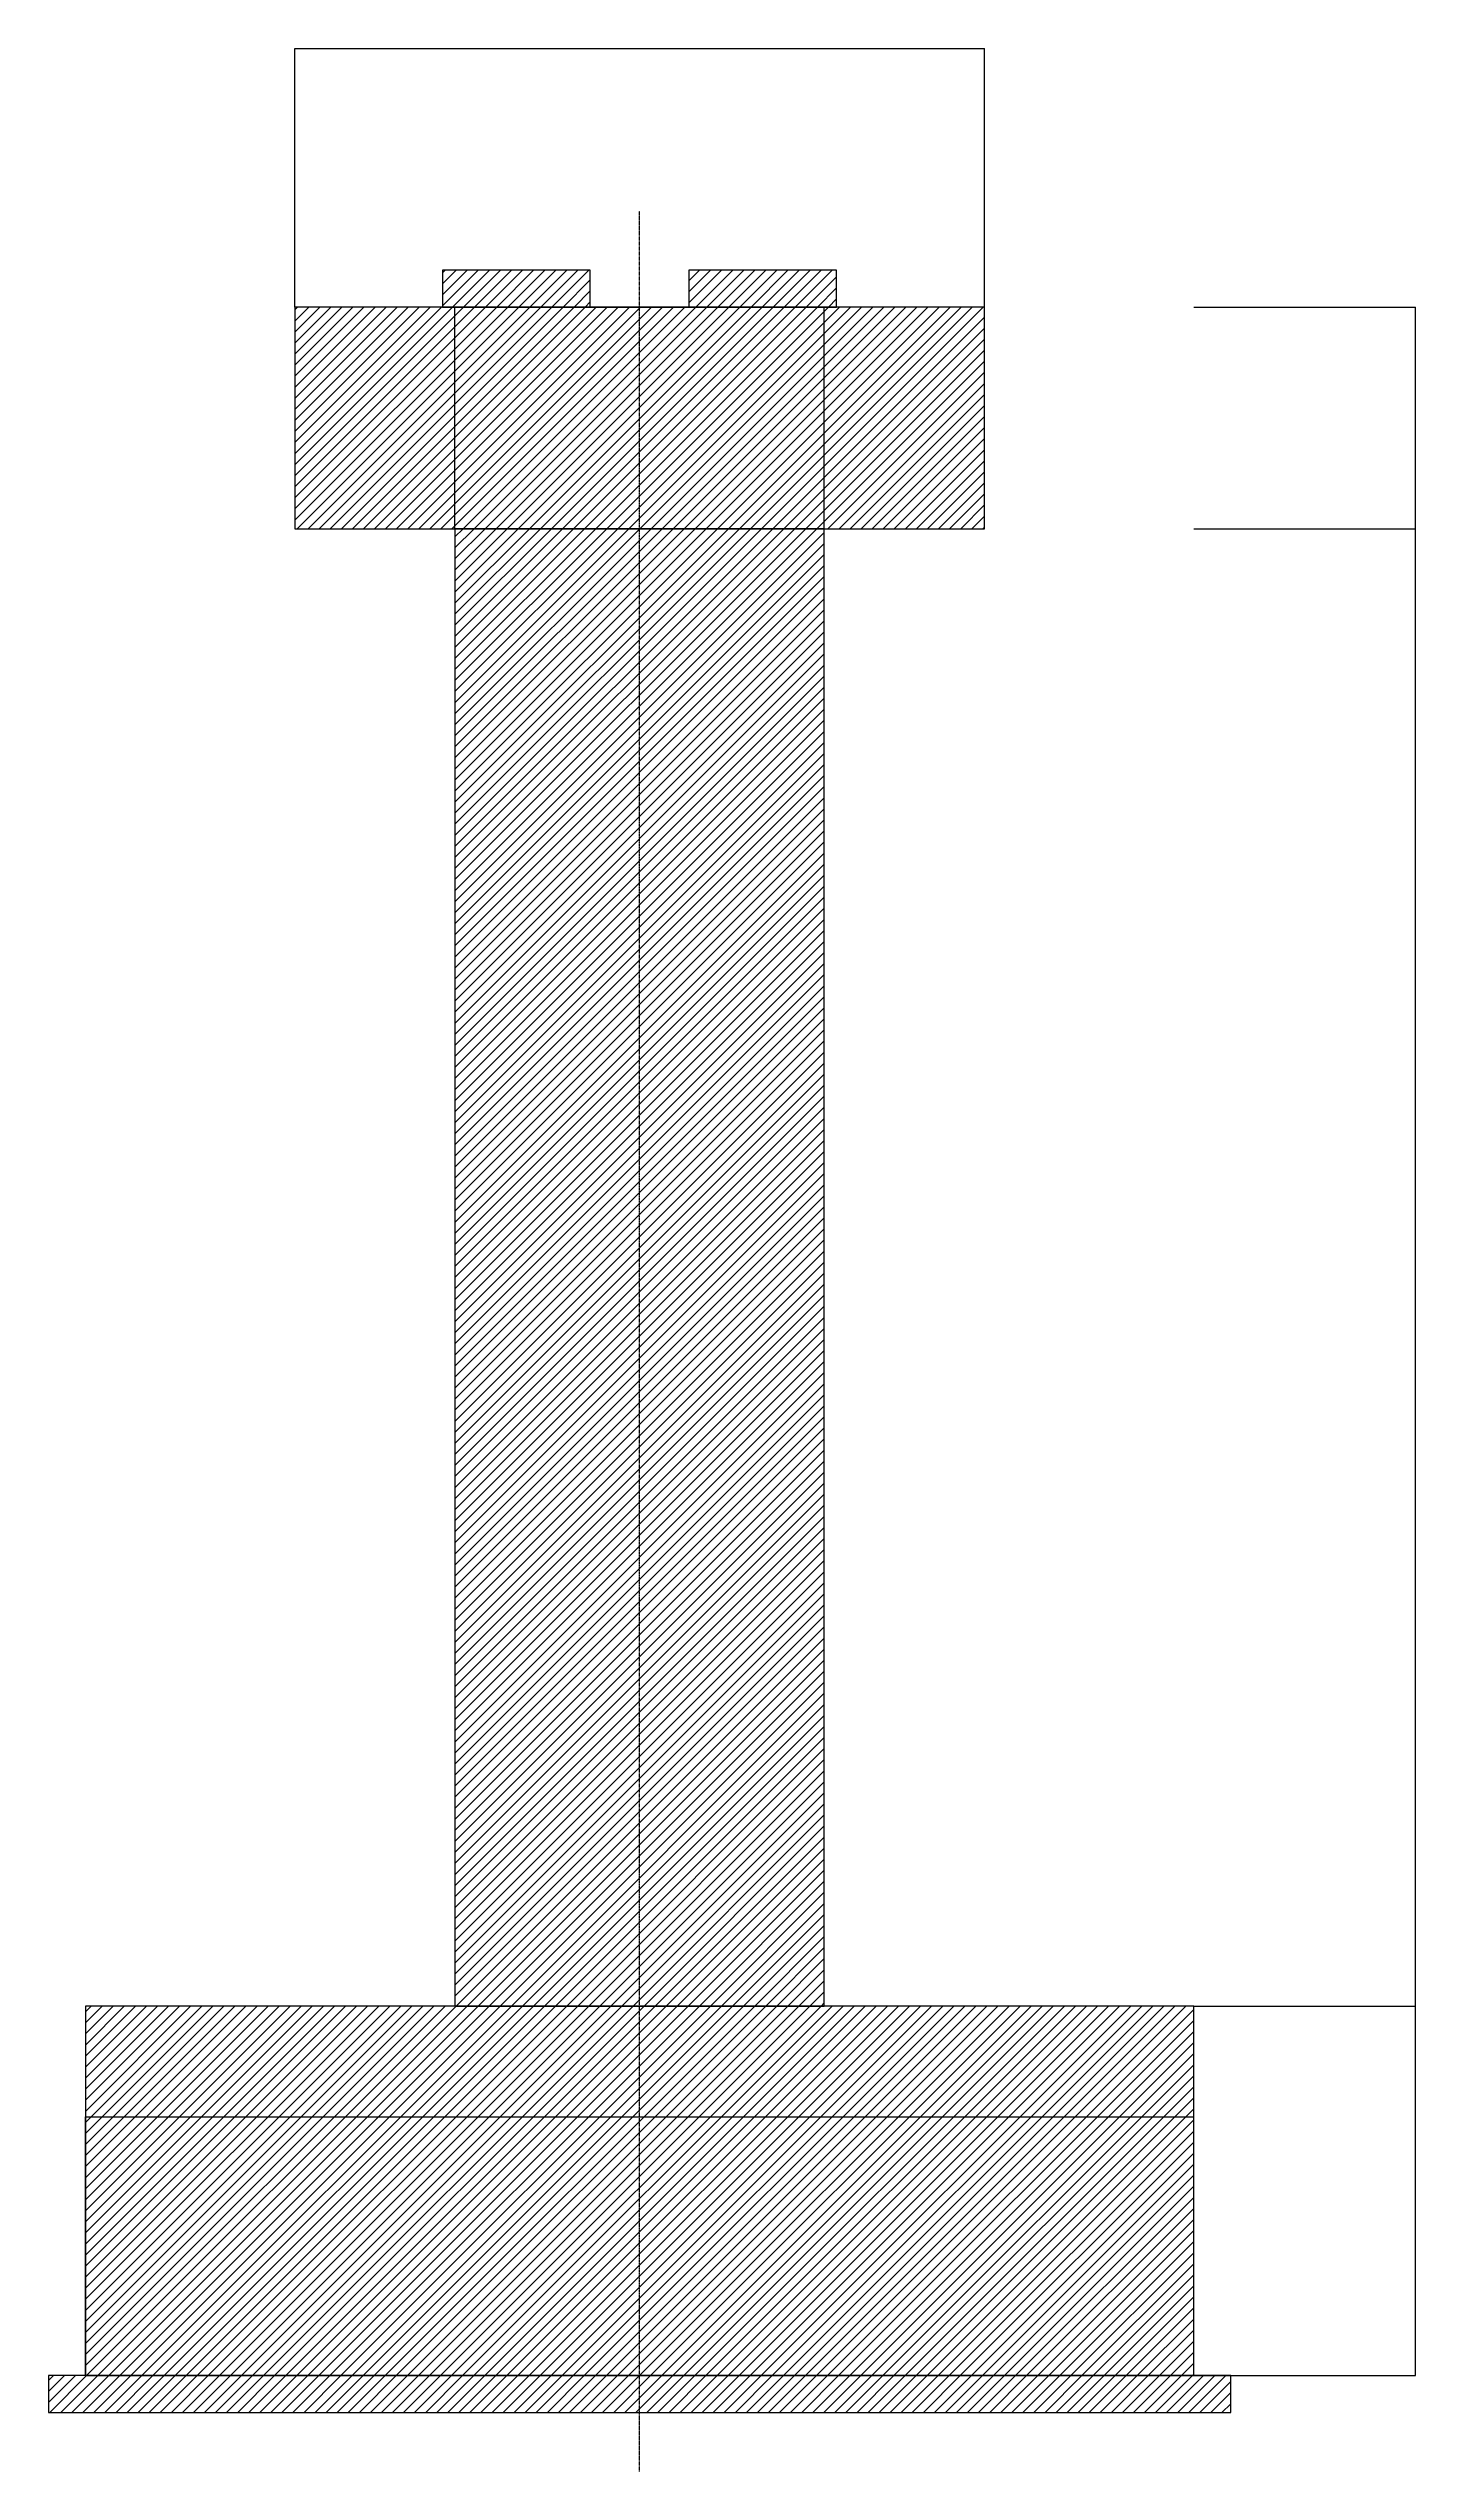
# Model space of a CAD drawing. Header units: millimetres. Extents: x -2400 to 3150, y -390 to 9450.
import ezdxf

# ---------------------------------------------------------------- set-up
doc = ezdxf.new("R2010")
doc.units = ezdxf.units.MM
doc.linetypes.add('CENTER', pattern=[5.08, 3.175, -0.635, 0.635, -0.635])
for name, color, linetype in [('BRG-CENTRE', 7, 'CENTER'), ('BRG-OUTLINE', 7, 'Continuous'), ('DIM', 7, 'Continuous'), ('HATCH', 7, 'Continuous')]:
    doc.layers.add(name, color=color, linetype=linetype)
doc.styles.add('OpenSansCondensed-Light', font='OpenSansCondensed-Light.ttf')
doc.dimstyles.new('EZDXF', dxfattribs={"dimtxt": 0.25, "dimasz": 0.175, "dimexe": 0.375, "dimexo": 0.125, "dimgap": 0.1, "dimtad": 1, "dimlfac": 100, "dimzin": 12, "dimdsep": 46, "dimtxsty": 'OpenSansCondensed-Light', "dimblk": 'ARCHTICK', "dimcen": 2.5, "dimazin": 3, "dimtfac": 0.5, "dimtmove": 2, "dimatfit": 3})

# ---------------------------------------------------------------- blocks, each defined once
blk = doc.blocks.new('_ARCHTICK')
at = {"color": 0, "linetype": 'BYBLOCK', "const_width": 0.15}
blk.add_lwpolyline([(-0.5, -0.5), (0.5, 0.5)], dxfattribs=at)

msp = doc.modelspace()

# ---------------------------------------------------------------- hatches: boundary and pattern name
at = {"layer": 'HATCH'}
h = msp.add_hatch(dxfattribs=at)
h.set_pattern_fill('ANSI31', scale=10)
h.paths.add_polyline_path([(-800, 8400), (-200, 8400), (-200, 8550), (-800, 8550)])
h = msp.add_hatch(dxfattribs=at)
h.set_pattern_fill('ANSI31', scale=10)
h.paths.add_polyline_path([(200, 8400), (800, 8400), (800, 8550), (200, 8550)])
h = msp.add_hatch(dxfattribs=at)
h.set_pattern_fill('ANSI31', scale=10)
h.paths.add_polyline_path([(-1400, 7500), (1400, 7500), (1400, 8400), (-1400, 8400)])
h = msp.add_hatch(dxfattribs=at)
h.set_pattern_fill('ANSI31', scale=10)
h.paths.add_polyline_path([(-750, 1500), (750, 1500), (750, 7500), (-750, 7500)])
h = msp.add_hatch(dxfattribs=at)
h.set_pattern_fill('ANSI31', scale=10)
h.paths.add_polyline_path([(-2250, 0), (2250, 0), (2250, 1500), (-2250, 1500)])
h = msp.add_hatch(dxfattribs=at)
h.set_pattern_fill('ANSI31', scale=10)
h.paths.add_polyline_path([(-2400, -150), (2400, -150), (2400, 0), (-2400, 0)])

# ---------------------------------------------------------------- linework, layer by layer
at = {"layer": 'BRG-CENTRE'}
msp.add_lwpolyline([(0, -390), (0, 8790)], dxfattribs=at)
at = {"layer": 'BRG-OUTLINE'}
for points in [[(-800, 8400), (-200, 8400), (-200, 8550), (-800, 8550)], [(200, 8400), (800, 8400), (800, 8550), (200, 8550)], [(-1400, 7500), (1400, 7500), (1400, 8400), (-1400, 8400)], [(-750, 1500), (750, 1500), (750, 7500), (-750, 7500)], [(-2250, 0), (2250, 0), (2250, 1500), (-2250, 1500)], [(-2400, -150), (2400, -150), (2400, 0), (-2400, 0)]]:
    msp.add_lwpolyline(points, close=True, dxfattribs=at)

# ---------------------------------------------------------------- dimensions: what is measured, and where the dimension line sits
at = {"layer": 'DIM'}
for base, p1, p2 in [((-1400, 9450), (-1400, 8400), (1400, 8400)), ((-750, 8400), (-750, 7500), (750, 7500)), ((-2250, 1050), (-2250, 0), (2250, 0))]:
    msp.add_linear_dim(base=base, p1=p1, p2=p2, dimstyle='EZDXF', dxfattribs=at).render()
for base, p1, p2 in [((3150, 7500), (2250, 7500), (2250, 8400)), ((3150, 1500), (2250, 1500), (2250, 7500)), ((3150, 0), (2250, 0), (2250, 1500))]:
    msp.add_linear_dim(base=base, p1=p1, p2=p2, angle=90, dimstyle='EZDXF', dxfattribs=at).render()

doc.saveas('drawing.dxf')
